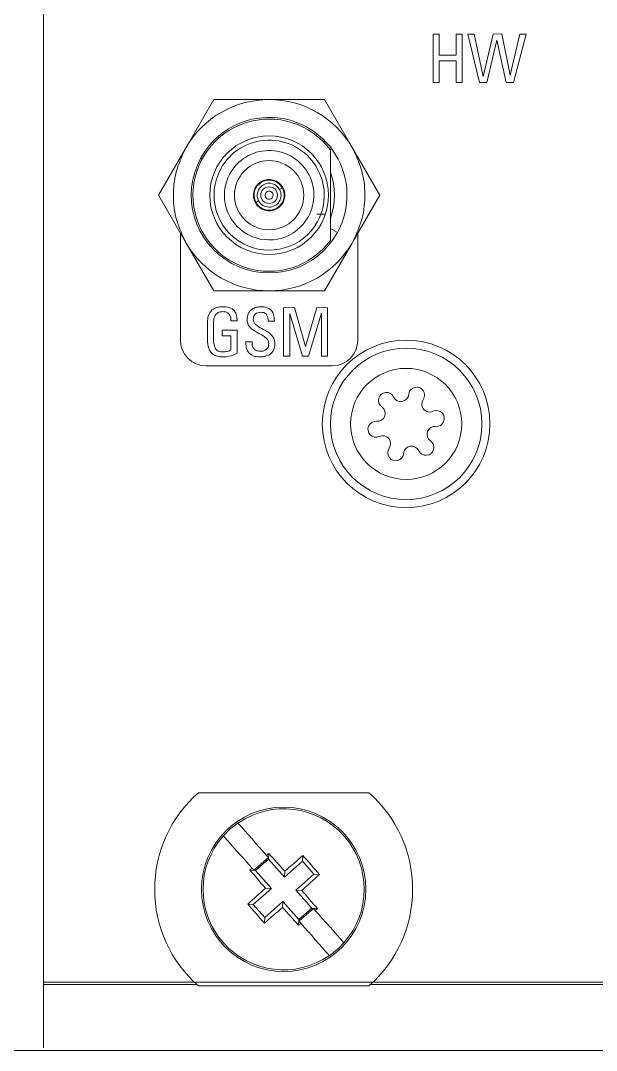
# Model space of a CAD drawing. Extents: x -194 to 239, y -574 to -265.
# Drawn here: x -143.72 to -138.07, y -336.2 to -326.09 of the extents above; entities that cross this region are included whole.
import ezdxf

# ---------------------------------------------------------------- set-up
doc = ezdxf.new("R2010")
doc.units = 0
doc.header["$LTSCALE"] = 0.5
doc.layers.get('0').update_dxf_attribs({"linetype": 'CONTINUOUS'})
doc.layers.add('1', color=7, linetype='CONTINUOUS')
doc.layers.add('UMRISSE', color=7, linetype='CONTINUOUS')

msp = doc.modelspace()

# ---------------------------------------------------------------- linework, layer by layer
at = {"lineweight": 5}
for p, q in [((-143.4931, -294.90931), (-143.4931, -335.5111)), ((-143.49137, -294.92834), (-143.49137, -335.53013)), ((-143.49366, -335.53099), (-130.75026, -335.53099)), ((-143.49137, -335.53013), (-130.74797, -335.53013))]:
    msp.add_line(p, q, dxfattribs=at)
at = {"color": 7, "linetype": 'Continuous', "lineweight": 5}
for p, q in [((-143.49293, -297.4974), (-143.49293, -335.55088)), ((-139.67295, -326.70092), (-139.67295, -326.22683)), ((-139.67295, -326.22683), (-139.61217, -326.22683)), ((-139.61217, -326.22683), (-139.61217, -326.43348)), ((-139.44806, -326.43348), (-139.44806, -326.22683)), ((-139.44806, -326.22683), (-139.38728, -326.22683)), ((-139.38728, -326.22683), (-139.38728, -326.70092)), ((-139.21766, -326.70092), (-139.33257, -326.22683)), ((-139.33257, -326.22683), (-139.26989, -326.22721)), ((-139.26989, -326.22721), (-139.18167, -326.64251)), ((-139.18167, -326.64251), (-139.08404, -326.22692)), ((-139.08404, -326.22692), (-138.99971, -326.2254)), ((-138.99971, -326.2254), (-138.91784, -326.63045)), ((-138.91784, -326.63045), (-138.82373, -326.22683)), ((-138.76086, -326.22683), (-138.88622, -326.70092)), ((-138.82373, -326.22683), (-138.76086, -326.22683)), ((-139.04833, -326.28761), (-139.14548, -326.70092)), ((-138.95839, -326.70092), (-139.04833, -326.28761)), ((-139.61217, -326.43348), (-139.44806, -326.43348)), ((-139.61217, -326.48819), (-139.61217, -326.70092)), ((-139.44806, -326.48819), (-139.61217, -326.48819)), ((-139.44806, -326.70092), (-139.44806, -326.48819)), ((-139.61217, -326.70092), (-139.67295, -326.70092)), ((-139.38728, -326.70092), (-139.44806, -326.70092)), ((-139.14548, -326.70092), (-139.21766, -326.70092)), ((-138.88622, -326.70092), (-138.95839, -326.70092)), ((-141.82247, -326.86874), (-142.09351, -327.33819)), ((-141.28052, -326.86874), (-141.82247, -326.86874)), ((-140.73856, -326.86874), (-141.28052, -326.86874)), ((-140.46758, -327.33809), (-140.73856, -326.86874)), ((-142.10451, -327.35729), (-142.36443, -327.80744)), ((-142.10453, -327.35728), (-142.09351, -327.33819)), ((-140.19661, -327.80744), (-140.46758, -327.33809)), ((-141.95036, -327.4415), (-141.9358, -327.44946)), ((-141.15081, -327.73658), (-141.17789, -327.75138)), ((-142.36443, -327.80744), (-142.09345, -328.27679)), ((-141.38314, -327.8635), (-141.41022, -327.8783)), ((-140.45652, -328.25759), (-140.19661, -327.80744)), ((-140.81401, -327.99281), (-140.73374, -327.99281)), ((-142.14968, -328.1794), (-142.14968, -329.2297)), ((-140.68001, -328.1355), (-140.61067, -328.17338)), ((-140.68001, -328.25121), (-140.68001, -328.1355)), ((-140.41136, -329.2297), (-140.41136, -328.17937)), ((-142.09345, -328.27679), (-141.82247, -328.74613)), ((-140.73856, -328.74613), (-140.46753, -328.27669)), ((-140.45651, -328.2576), (-140.46753, -328.27669)), ((-141.82247, -328.74613), (-141.28052, -328.74613)), ((-141.28052, -328.74613), (-140.73856, -328.74613)), ((-141.13829, -328.91365), (-141.03116, -328.91089)), ((-141.13829, -329.38773), (-141.13829, -328.91365)), ((-141.07751, -328.96835), (-141.07751, -329.38773)), ((-140.95319, -329.38773), (-141.07751, -328.96835)), ((-141.03116, -328.91089), (-140.92423, -329.29305)), ((-140.92423, -329.29305), (-140.81416, -328.91099)), ((-140.76753, -328.96626), (-140.89602, -329.38773)), ((-140.81416, -328.91099), (-140.70675, -328.91365)), ((-140.76753, -329.38773), (-140.76753, -328.96626)), ((-140.70675, -328.91365), (-140.70675, -329.38773)), ((-141.88589, -329.21119), (-141.88589, -329.05601)), ((-141.82511, -329.05316), (-141.82511, -329.21441)), ((-141.59414, -329.04128), (-141.65493, -329.04128)), ((-141.22946, -329.04242), (-141.29024, -329.04242)), ((-141.74002, -329.18716), (-141.74002, -329.13246)), ((-141.74002, -329.13246), (-141.59414, -329.13246)), ((-141.65493, -329.18716), (-141.74002, -329.18716)), ((-141.65493, -329.32477), (-141.65493, -329.18716)), ((-141.59414, -329.13246), (-141.59414, -329.35896)), ((-141.50905, -329.24661), (-141.44827, -329.24661)), ((-141.44827, -329.24661), (-141.44827, -329.25952)), ((-141.07751, -329.38773), (-141.13829, -329.38773)), ((-140.89602, -329.38773), (-140.95319, -329.38773)), ((-140.70675, -329.38773), (-140.76753, -329.38773)), ((-141.89683, -329.48255), (-140.6642, -329.48255)), ((-140.30208, -333.67033), (-141.9745, -333.67033)), ((-141.28756, -334.30625), (-141.4297, -334.43178)), ((-141.28777, -334.32093), (-141.41511, -334.4334)), ((-141.30585, -334.28555), (-141.28756, -334.30625)), ((-141.28777, -334.32093), (-141.28441, -334.26679)), ((-141.13085, -334.49861), (-141.28777, -334.32093)), ((-140.95318, -334.34169), (-141.13085, -334.49861)), ((-140.95318, -334.34169), (-140.94982, -334.28754)), ((-140.84072, -334.46903), (-140.95318, -334.34169)), ((-141.41511, -334.4334), (-141.46925, -334.43004)), ((-141.4297, -334.43178), (-141.44799, -334.41108)), ((-141.41511, -334.4334), (-141.25819, -334.61107)), ((-141.13085, -334.49861), (-141.12728, -334.44101)), ((-141.01839, -334.62595), (-140.84072, -334.46903)), ((-140.84072, -334.46903), (-140.78657, -334.47239)), ((-141.25819, -334.61107), (-141.43587, -334.76798)), ((-141.25819, -334.61107), (-141.31579, -334.6075)), ((-141.01839, -334.62595), (-140.9608, -334.62952)), ((-140.86147, -334.80362), (-141.01839, -334.62595)), ((-141.43587, -334.76798), (-141.49001, -334.76462)), ((-141.3234, -334.89532), (-141.14573, -334.73841)), ((-141.14573, -334.73841), (-141.1493, -334.796)), ((-141.14573, -334.73841), (-140.98881, -334.91608)), ((-141.43587, -334.76798), (-141.3234, -334.89532)), ((-140.98902, -334.93076), (-140.84688, -334.80523)), ((-140.98881, -334.91608), (-140.86147, -334.80362)), ((-140.86147, -334.80362), (-140.80733, -334.80698)), ((-140.84688, -334.80523), (-140.82859, -334.82594)), ((-141.3234, -334.89532), (-141.32676, -334.94947)), ((-140.98881, -334.91608), (-140.99217, -334.97023)), ((-140.97073, -334.95147), (-140.98902, -334.93076)), ((-143.49293, -335.55088), (-141.99209, -335.55088)), ((-141.9745, -335.56668), (-140.30208, -335.56668)), ((-140.28449, -335.55088), (-111.48609, -335.55088))]:
    msp.add_line(p, q, dxfattribs=at)
at = {"color": 7, "linetype": 'Continuous', "lineweight": 5, "flags": 128}
for points in [[(-141.30585, -334.28555), (-141.34181, -334.24483), (-141.37757, -334.20434), (-141.4131, -334.16411), (-141.44838, -334.12416), (-141.48339, -334.08452), (-141.51809, -334.04523), (-141.55247, -334.0063), (-141.58649, -333.96778)], [(-141.72863, -334.09331), (-141.69461, -334.13183), (-141.66023, -334.17076), (-141.62553, -334.21005), (-141.59052, -334.24969), (-141.55524, -334.28964), (-141.51971, -334.32987), (-141.48395, -334.37036), (-141.44799, -334.41108)], [(-140.54795, -335.1437), (-140.58197, -335.10518), (-140.61635, -335.06626), (-140.65105, -335.02696), (-140.68606, -334.98733), (-140.72134, -334.94738), (-140.75688, -334.90714), (-140.79263, -334.86665), (-140.82859, -334.82594)], [(-140.97073, -334.95147), (-140.93477, -334.99219), (-140.89901, -335.03267), (-140.86348, -335.07291), (-140.8282, -335.11286), (-140.79319, -335.1525), (-140.75849, -335.19179), (-140.72411, -335.23071), (-140.69009, -335.26924)]]:
    msp.add_lwpolyline(points, dxfattribs=at)
at = {"color": 7, "linetype": 'Continuous', "lineweight": 5}
for centre, radius in [((-141.28052, -327.80744), 0.58234), ((-141.28052, -327.80744), 0.08139), ((-139.93727, -330.05146), 0.82175), ((-139.93727, -330.05146), 0.74274), ((-139.93727, -330.05146), 0.54492), ((-141.13829, -334.61851), 0.80595)]:
    msp.add_circle(centre, radius, dxfattribs=at)
for centre, radius, start, end in [((-141.28052, -327.80744), 0.93869, 90, 150.006779), ((-141.28052, -327.80744), 0.93869, 30, 90), ((-141.28052, -327.80744), 0.74669, 36.463772, 323.536228), ((-141.28052, -327.80744), 0.76328, 331.35211, 151.35211), ((-141.28052, -327.80744), 0.53999, 331.35211, 151.35211), ((-141.28052, -327.80744), 0.43853, 331.35211, 151.35211), ((-141.28052, -327.80744), 0.76328, 151.35211, 331.35211), ((-141.28052, -327.80744), 0.33976, 28.64789, 208.64789), ((-141.28052, -327.80744), 0.53999, 151.35211, 331.35211), ((-141.28052, -327.80744), 0.6416, 339.383893, 20.616107), ((-141.28052, -327.80744), 0.43853, 151.35211, 331.35211), ((-141.28052, -327.80744), 0.33976, 208.64789, 28.64789), ((-141.28052, -327.80744), 0.15408, 28.64789, 208.64789), ((-141.28052, -327.80744), 0.1478, 28.64789, 208.64789), ((-141.28052, -327.80744), 0.11694, 28.647894, 208.64789), ((-141.28052, -327.80744), 0.15408, 208.64789, 28.64789), ((-141.28052, -327.80744), 0.1478, 208.64789, 28.64789), ((-141.28052, -327.80744), 0.11694, 208.64789, 28.647894), ((-141.28052, -327.80744), 0.03951, 28.64789, 208.64789), ((-141.28052, -327.80744), 0.03951, 208.64789, 28.64789), ((-141.28052, -327.80744), 0.93869, 209.999999, 269.999999), ((-141.28052, -327.80744), 0.93869, 269.999999, 330.006779), ((-141.89683, -329.2297), 0.25285, 180, 270), ((-140.6642, -329.2297), 0.25285, 270, 0), ((-139.83443, -329.76826), 0.07798, 325.043046, 175.043046), ((-140.13111, -329.8208), 0.07798, 25.043046, 235.043046), ((-139.98981, -329.75478), 0.07798, 205.043046, 355.043046), ((-139.70661, -329.85762), 0.07798, 145.043046, 295.043046), ((-140.22047, -329.94862), 0.07798, 265.043046, 55.043046), ((-139.64059, -329.99892), 0.07798, 265.043046, 115.043046), ((-140.23394, -330.104), 0.07798, 85.043046, 295.043046), ((-139.65407, -330.15429), 0.07798, 85.043046, 235.043046), ((-140.16792, -330.2453), 0.07798, 325.043046, 115.043046), ((-139.74343, -330.28211), 0.07798, 205.043046, 55.043046), ((-140.0401, -330.33466), 0.07798, 145.043046, 355.043046), ((-139.88473, -330.34813), 0.07798, 25.043046, 175.043046), ((-141.13829, -334.61851), 1.26424, 131.409622, 228.590378), ((-141.13829, -334.61851), 1.26424, 311.409622, 48.590378), ((-141.13829, -334.61851), 0.79015, 318.341978, 124.557773), ((-141.13829, -334.61851), 0.79015, 124.557773, 138.341978), ((-141.13829, -334.61851), 0.79015, 138.341978, 304.557773), ((-125.54944, -352.2732), 23.91276, 131.148703, 131.216966), ((-158.31434, -349.78336), 23.03872, 41.754275, 42.337752), ((-125.95475, -351.8059), 23.05959, 130.562309, 131.145258), ((-158.43481, -349.89418), 23.43698, 41.148343, 41.751241), ((-124.35769, -353.60322), 25.69857, 131.684564, 131.748084), ((-123.95852, -319.44162), 23.04948, 220.562076, 221.14528), ((-156.29172, -317.45504), 23.02173, 311.753927, 312.337833), ((-125.96334, -351.80571), 23.05377, 131.754545, 132.337642), ((-158.32422, -349.80074), 23.05763, 40.562206, 41.145205), ((-123.82146, -319.3248), 23.46414, 221.148874, 221.751072), ((-156.28389, -317.475), 23.00158, 310.561597, 311.146016), ((-123.97738, -319.46732), 23.01833, 221.754017, 222.33801), ((-155.49593, -318.3516), 22.05753, 311.679125, 311.75313), ((-155.33532, -318.55453), 21.7991, 311.145198, 311.220081), ((-141.13829, -334.61851), 0.79015, 304.557773, 318.341978)]:
    msp.add_arc(centre, radius, start, end, dxfattribs=at)
for points, knots in [([(-142.09345, -328.27679), (-142.12841, -328.20445), (-142.19832, -328.05977), (-142.22829, -327.81862), (-142.20414, -327.5768), (-142.13772, -327.43046), (-142.10451, -327.35729)], [0, 0, 0, 0, 0.24997494, 0.49996765, 0.74997554, 1, 1, 1, 1]), ([(-140.68001, -328.1355), (-140.68001, -328.07591), (-140.68001, -327.9554), (-140.68001, -327.76234), (-140.68001, -327.56222), (-140.68001, -327.4304), (-140.68001, -327.36367)], [0, 0, 0, 0, 0.23380353, 0.47284011, 0.73317076, 1, 1, 1, 1]), ([(-140.46758, -327.33809), (-140.43263, -327.41043), (-140.36271, -327.55511), (-140.33275, -327.79626), (-140.35689, -328.03808), (-140.42331, -328.18442), (-140.45652, -328.25759)], [0, 0, 0, 0, 0.24997607, 0.49996759, 0.74997552, 1, 1, 1, 1]), ([(-141.88589, -329.05601), (-141.88441, -329.03315), (-141.88146, -328.98761), (-141.84533, -328.93147), (-141.79145, -328.90451), (-141.75567, -328.9025), (-141.73774, -328.90149)], [0, 0, 0, 0, 0.28066503, 0.55932751, 0.77914265, 1, 1, 1, 1]), ([(-141.73774, -328.90149), (-141.71601, -328.90228), (-141.67284, -328.90387), (-141.61654, -328.93612), (-141.59619, -328.99033), (-141.59483, -329.02427), (-141.59414, -329.04128)], [0, 0, 0, 0, 0.28127363, 0.55865744, 0.77868581, 1, 1, 1, 1]), ([(-141.4969, -329.02913), (-141.49524, -329.00907), (-141.49195, -328.96905), (-141.4533, -328.92526), (-141.40612, -328.90417), (-141.37491, -328.90238), (-141.35928, -328.90149)], [0, 0, 0, 0, 0.2800047, 0.55848862, 0.778988, 1, 1, 1, 1]), ([(-141.35928, -328.90149), (-141.33854, -328.90272), (-141.29728, -328.90518), (-141.24889, -328.94298), (-141.23147, -328.99405), (-141.23013, -329.02628), (-141.22946, -329.04242)], [0, 0, 0, 0, 0.28059905, 0.55817879, 0.77865918, 1, 1, 1, 1]), ([(-141.73707, -328.95011), (-141.75162, -328.95148), (-141.78064, -328.95421), (-141.81107, -328.98417), (-141.82364, -329.01926), (-141.82462, -329.04185), (-141.82511, -329.05316)], [0, 0, 0, 0, 0.27969132, 0.55811522, 0.77874406, 1, 1, 1, 1]), ([(-141.65493, -329.04128), (-141.65546, -329.02808), (-141.65652, -329.00179), (-141.67404, -328.96691), (-141.70595, -328.95148), (-141.72667, -328.95057), (-141.73707, -328.95011)], [0, 0, 0, 0, 0.28117069, 0.55954263, 0.77901538, 1, 1, 1, 1]), ([(-141.41313, -328.9712), (-141.41727, -328.97511), (-141.42556, -328.98294), (-141.43451, -329.00165), (-141.43551, -329.01629), (-141.43612, -329.02523)], [0, 0, 0, 0, 0.28002869, 0.56023427, 1, 1, 1, 1]), ([(-141.36318, -328.95619), (-141.37326, -328.95667), (-141.39125, -328.95753), (-141.40645, -328.96702), (-141.41313, -328.9712)], [0, 0, 0, 0, 0.56021746, 1, 1, 1, 1]), ([(-141.30468, -328.97993), (-141.30882, -328.97538), (-141.31712, -328.96628), (-141.33779, -328.95755), (-141.35355, -328.95671), (-141.36318, -328.95619)], [0, 0, 0, 0, 0.27956196, 0.55959993, 1, 1, 1, 1]), ([(-141.29024, -329.04242), (-141.29039, -329.03009), (-141.29065, -329.00812), (-141.3004, -328.98853), (-141.30468, -328.97993)], [0, 0, 0, 0, 0.56118774, 1, 1, 1, 1]), ([(-141.44153, -329.12942), (-141.45882, -329.11427), (-141.48971, -329.08722), (-141.4947, -329.04688), (-141.4969, -329.02913)], [0, 0, 0, 0, 0.55983685, 1, 1, 1, 1]), ([(-141.43612, -329.02523), (-141.43491, -329.03424), (-141.43248, -329.05229), (-141.41243, -329.07876), (-141.39318, -329.09163), (-141.38141, -329.0995)], [0, 0, 0, 0, 0.27930631, 0.55939388, 1, 1, 1, 1]), ([(-141.38141, -329.0995), (-141.36223, -329.11041), (-141.32798, -329.12989), (-141.29379, -329.14948), (-141.27875, -329.1581)], [0, 0, 0, 0, 0.55999649, 1, 1, 1, 1]), ([(-141.33887, -329.18735), (-141.35808, -329.17662), (-141.39239, -329.15747), (-141.42651, -329.13799), (-141.44153, -329.12942)], [0, 0, 0, 0, 0.56000192, 1, 1, 1, 1]), ([(-141.28416, -329.26294), (-141.28536, -329.25384), (-141.28776, -329.2356), (-141.30768, -329.2086), (-141.32703, -329.19541), (-141.33887, -329.18735)], [0, 0, 0, 0, 0.27933541, 0.55944188, 1, 1, 1, 1]), ([(-141.27875, -329.1581), (-141.26127, -329.17414), (-141.23004, -329.20282), (-141.22542, -329.24456), (-141.22338, -329.26294)], [0, 0, 0, 0, 0.5595146, 1, 1, 1, 1]), ([(-141.73774, -329.39381), (-141.75463, -329.39295), (-141.78833, -329.39124), (-141.8362, -329.37038), (-141.88248, -329.31), (-141.88448, -329.25195), (-141.88589, -329.21119)], [0, 0, 0, 0, 0.18752058, 0.37425217, 0.56053603, 1, 1, 1, 1]), ([(-141.82511, -329.21441), (-141.82509, -329.2349), (-141.82506, -329.27139), (-141.80971, -329.30434), (-141.80298, -329.31879)], [0, 0, 0, 0, 0.56157265, 1, 1, 1, 1]), ([(-141.37021, -329.39381), (-141.39219, -329.39276), (-141.43587, -329.39069), (-141.48918, -329.3527), (-141.50704, -329.29791), (-141.50838, -329.26374), (-141.50905, -329.24661)], [0, 0, 0, 0, 0.2809702, 0.55814096, 0.77858004, 1, 1, 1, 1]), ([(-141.44827, -329.25952), (-141.4475, -329.27288), (-141.44612, -329.29669), (-141.4302, -329.31415), (-141.4232, -329.32182)], [0, 0, 0, 0, 0.56072695, 1, 1, 1, 1]), ([(-141.30857, -329.32221), (-141.30408, -329.3179), (-141.2951, -329.30928), (-141.28579, -329.28865), (-141.28478, -329.27269), (-141.28416, -329.26294)], [0, 0, 0, 0, 0.28008136, 0.56012738, 1, 1, 1, 1]), ([(-141.22338, -329.26294), (-141.22488, -329.28518), (-141.22756, -329.32486), (-141.25527, -329.35284), (-141.26745, -329.36513)], [0, 0, 0, 0, 0.56053066, 1, 1, 1, 1]), ([(-141.80298, -329.31879), (-141.79839, -329.3238), (-141.78919, -329.33383), (-141.76643, -329.34356), (-141.74903, -329.34457), (-141.7384, -329.34519)], [0, 0, 0, 0, 0.2797659, 0.55997682, 1, 1, 1, 1]), ([(-141.7384, -329.34519), (-141.72186, -329.34489), (-141.69237, -329.34437), (-141.66635, -329.33075), (-141.65493, -329.32477)], [0, 0, 0, 0, 0.56089068, 1, 1, 1, 1]), ([(-141.59414, -329.35896), (-141.61977, -329.37057), (-141.66557, -329.39131), (-141.71567, -329.39305), (-141.73774, -329.39381)], [0, 0, 0, 0, 0.55953725, 1, 1, 1, 1]), ([(-141.4232, -329.32182), (-141.41376, -329.3276), (-141.39686, -329.33792), (-141.37718, -329.33875), (-141.3685, -329.33911)], [0, 0, 0, 0, 0.55891462, 1, 1, 1, 1]), ([(-141.26745, -329.36513), (-141.28543, -329.37491), (-141.31762, -329.39242), (-141.3541, -329.39339), (-141.37021, -329.39381)], [0, 0, 0, 0, 0.55843356, 1, 1, 1, 1]), ([(-141.3685, -329.33911), (-141.35647, -329.33867), (-141.33501, -329.3379), (-141.31664, -329.32699), (-141.30857, -329.32221)], [0, 0, 0, 0, 0.56076663, 1, 1, 1, 1])]:
    msp.add_open_spline(points, degree=3, knots=knots, dxfattribs=at)
at = {"layer": '1', "lineweight": 5}
msp.add_line((-152.7448, -336.19899), (-76.27425, -336.19899), dxfattribs=at)
at = {"layer": 'UMRISSE', "color": 7, "linetype": 'Continuous', "lineweight": 5}
msp.add_line((-143.4931, -336.17288), (-143.4931, -294.91391), dxfattribs=at)

doc.saveas('drawing.dxf')
